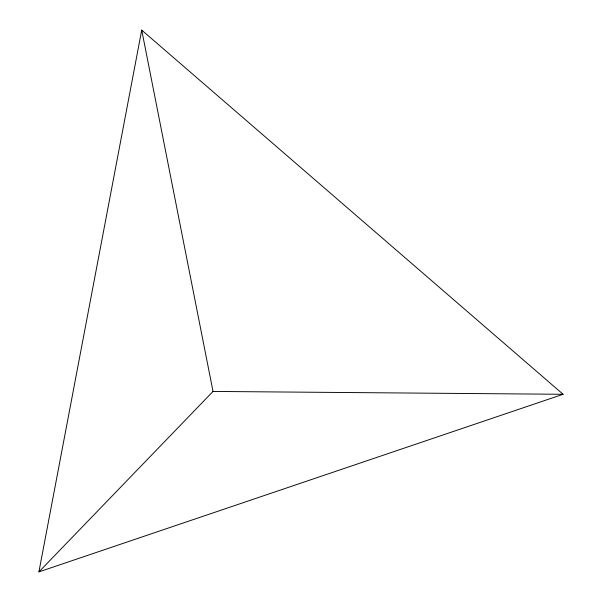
<?xml version="1.0" encoding="UTF-8"?>
<svg xmlns="http://www.w3.org/2000/svg" width="602" height="602" viewBox="0 0 602 602"><rect width="100%" height="100%" fill="white"/><g stroke="black" fill="none" stroke-linecap="round" stroke-linejoin="round"><path stroke-width="0.9" d="M38.904 571.9L141.718 30.1L563.096 394.287L38.904 571.9L213.025 391.435L563.096 394.287M141.718 30.1L213.025 391.435"/></g></svg>
